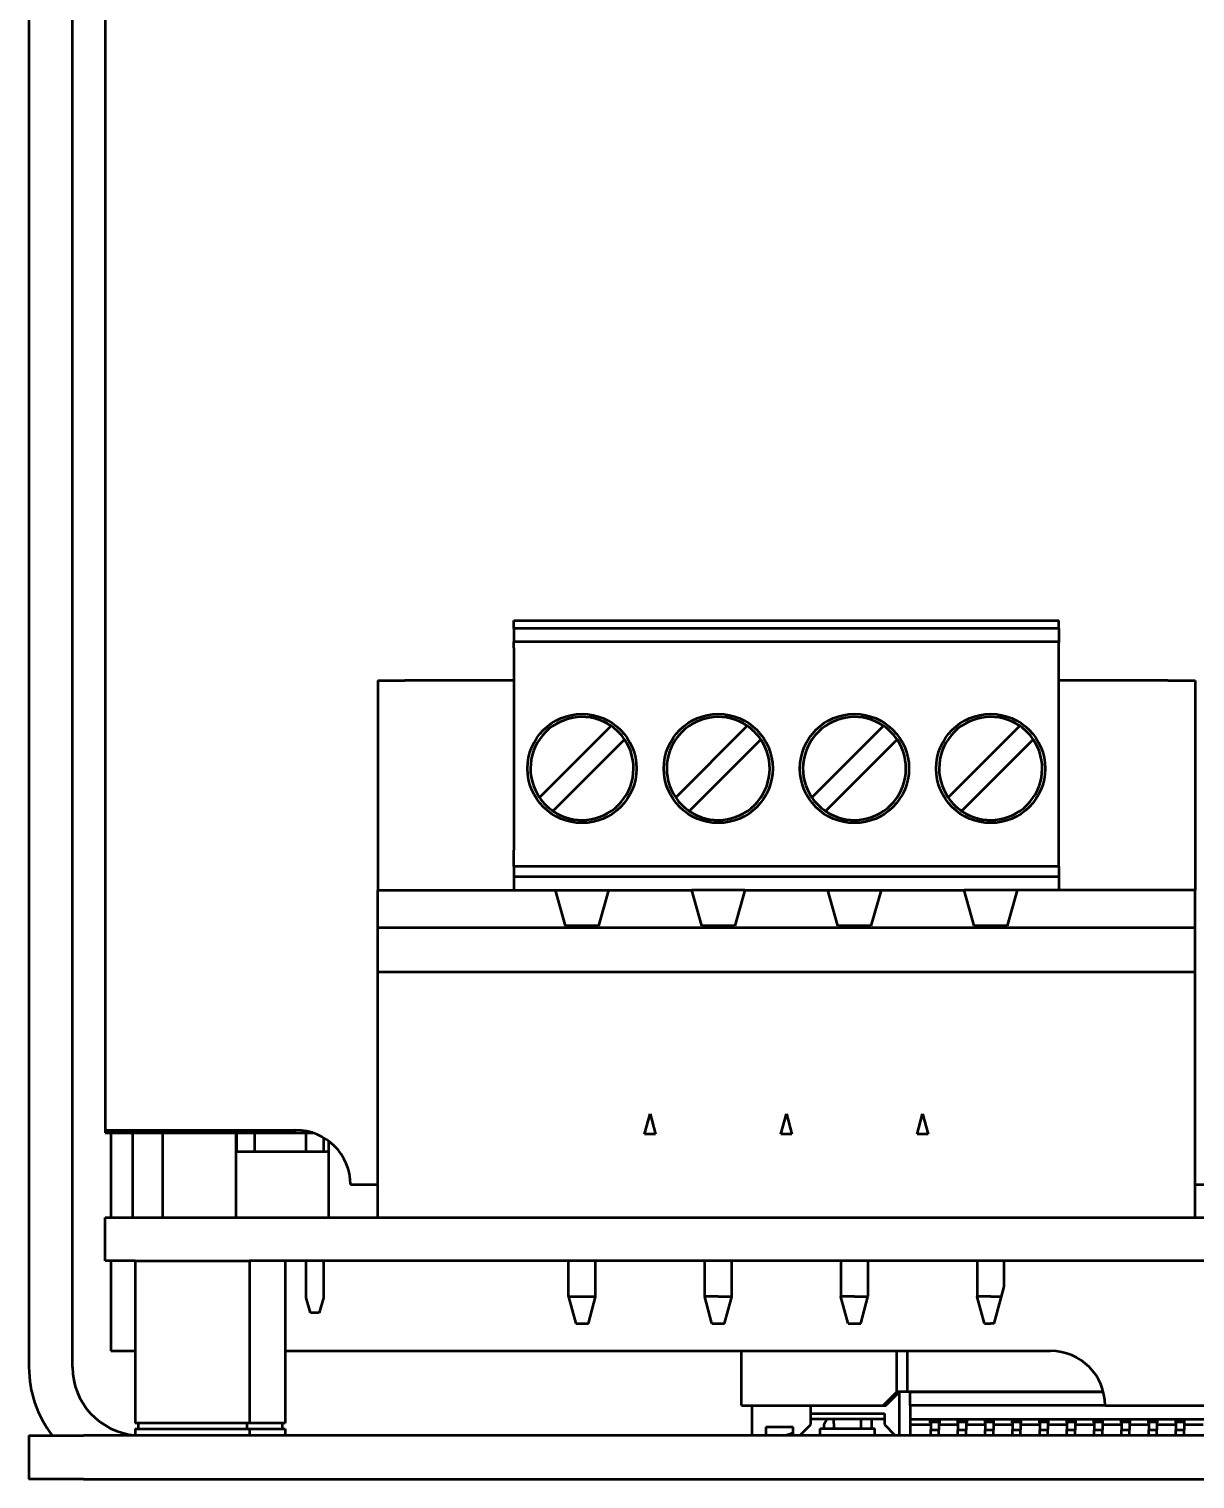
# Model space of a CAD drawing. Header units: millimetres. Extents: x 3100 to 5091, y 868 to 1900.
# Drawn here: x 3725.2 to 3768, y 1402.9 to 1456.1 of the extents above; entities that cross this region are included whole.
import ezdxf

# ---------------------------------------------------------------- set-up
doc = ezdxf.new("R2010")
doc.units = ezdxf.units.MM
doc.header["$LTSCALE"] = 1.8
doc.layers.add('외형선(ISO)', color=7, linetype='Continuous', lineweight=50)

msp = doc.modelspace()

# ---------------------------------------------------------------- linework, layer by layer
at = {"layer": '외형선(ISO)'}
for p, q in [((3725.172, 1474.896), (3725.172, 1406.996)), ((3726.772, 1406.996), (3726.772, 1474.896)), ((3727.972, 1464.696), (3727.972, 1415.696)), ((3742.972, 1434.396), (3762.972, 1434.396)), ((3742.972, 1434.196), (3742.972, 1434.396)), ((3762.972, 1434.196), (3762.972, 1434.396)), ((3742.972, 1434.096), (3742.972, 1434.196)), ((3762.972, 1434.096), (3742.972, 1434.096)), ((3742.972, 1434.096), (3742.972, 1433.616)), ((3762.972, 1434.096), (3762.972, 1434.196)), ((3762.972, 1434.096), (3762.972, 1433.616)), ((3742.972, 1433.592), (3742.972, 1433.616)), ((3762.972, 1433.616), (3742.972, 1433.616)), ((3742.972, 1433.392), (3742.972, 1433.592)), ((3742.972, 1433.392), (3742.972, 1425.966)), ((3762.972, 1433.616), (3762.972, 1433.592)), ((3762.972, 1433.392), (3762.972, 1433.592)), ((3762.972, 1425.966), (3762.972, 1433.392)), ((3737.972, 1432.196), (3737.972, 1424.496)), ((3737.972, 1432.196), (3738.972, 1432.196)), ((3742.972, 1432.196), (3738.972, 1432.196)), ((3766.972, 1432.196), (3762.972, 1432.196)), ((3766.972, 1432.196), (3767.972, 1432.196)), ((3767.972, 1432.196), (3767.972, 1424.496)), ((3746.539, 1430.528), (3743.91, 1427.9)), ((3748.91, 1427.9), (3751.539, 1430.528)), ((3756.539, 1430.528), (3753.91, 1427.9)), ((3758.91, 1427.9), (3761.539, 1430.528)), ((3744.405, 1427.405), (3747.034, 1430.033)), ((3749.405, 1427.405), (3752.034, 1430.033)), ((3757.034, 1430.033), (3754.405, 1427.405)), ((3762.034, 1430.033), (3759.405, 1427.405)), ((3742.972, 1425.366), (3742.972, 1425.966)), ((3762.972, 1425.366), (3762.972, 1425.966)), ((3762.972, 1425.366), (3742.972, 1425.366)), ((3742.972, 1425.366), (3742.972, 1424.996)), ((3762.972, 1425.366), (3762.972, 1424.996)), ((3742.972, 1424.996), (3742.972, 1424.496)), ((3762.972, 1424.996), (3742.972, 1424.996)), ((3762.972, 1424.996), (3762.972, 1424.496)), ((3737.972, 1424.496), (3744.497, 1424.496)), ((3737.972, 1423.123), (3737.972, 1424.496)), ((3744.867, 1423.196), (3744.497, 1424.496)), ((3744.497, 1424.496), (3746.447, 1424.496)), ((3746.447, 1424.496), (3746.077, 1423.196)), ((3746.447, 1424.496), (3749.497, 1424.496)), ((3749.867, 1423.196), (3749.497, 1424.496)), ((3751.447, 1424.496), (3749.497, 1424.496)), ((3751.447, 1424.496), (3751.077, 1423.196)), ((3751.447, 1424.496), (3754.497, 1424.496)), ((3754.867, 1423.196), (3754.497, 1424.496)), ((3754.497, 1424.496), (3756.447, 1424.496)), ((3756.447, 1424.496), (3756.077, 1423.196)), ((3756.447, 1424.496), (3759.497, 1424.496)), ((3759.867, 1423.196), (3759.497, 1424.496)), ((3761.447, 1424.496), (3759.497, 1424.496)), ((3761.447, 1424.496), (3761.077, 1423.196)), ((3767.972, 1424.496), (3761.447, 1424.496)), ((3767.972, 1423.123), (3767.972, 1424.496)), ((3746.077, 1423.196), (3744.867, 1423.196)), ((3751.077, 1423.196), (3749.867, 1423.196)), ((3756.077, 1423.196), (3754.867, 1423.196)), ((3761.077, 1423.196), (3759.867, 1423.196)), ((3767.972, 1423.123), (3737.972, 1423.123)), ((3737.972, 1421.496), (3737.972, 1423.123)), ((3767.972, 1421.496), (3767.972, 1423.123)), ((3737.972, 1412.496), (3737.972, 1421.496)), ((3767.972, 1421.496), (3737.972, 1421.496)), ((3767.972, 1412.496), (3767.972, 1421.496)), ((3747.771, 1415.546), (3747.972, 1416.296)), ((3747.972, 1416.296), (3748.173, 1415.546)), ((3752.771, 1415.546), (3752.972, 1416.296)), ((3752.972, 1416.296), (3753.173, 1415.546)), ((3757.771, 1415.546), (3757.972, 1416.296)), ((3757.972, 1416.296), (3758.173, 1415.546)), ((3727.972, 1415.696), (3727.972, 1415.596)), ((3727.972, 1415.696), (3734.972, 1415.696)), ((3727.972, 1415.596), (3735.597, 1415.596)), ((3728.172, 1415.596), (3728.172, 1412.496)), ((3728.972, 1415.596), (3728.972, 1412.496)), ((3730.072, 1415.596), (3730.072, 1412.496)), ((3732.772, 1412.496), (3732.772, 1415.596)), ((3732.807, 1414.896), (3732.807, 1415.596)), ((3733.447, 1415.596), (3733.447, 1414.896)), ((3735.347, 1414.896), (3735.347, 1415.596)), ((3735.987, 1415.42), (3735.987, 1414.896)), ((3736.172, 1415.296), (3736.172, 1412.496)), ((3748.173, 1415.546), (3747.771, 1415.546)), ((3753.173, 1415.546), (3752.771, 1415.546)), ((3758.173, 1415.546), (3757.771, 1415.546)), ((3736.172, 1414.896), (3732.772, 1414.896)), ((3736.972, 1413.696), (3737.972, 1413.696)), ((3767.972, 1413.696), (3769.982, 1413.696)), ((3727.972, 1412.496), (3815.972, 1412.496)), ((3727.972, 1410.896), (3727.972, 1412.496)), ((3729.072, 1410.896), (3727.972, 1410.896)), ((3728.172, 1410.896), (3728.172, 1407.596)), ((3729.072, 1410.896), (3733.272, 1410.896)), ((3729.072, 1410.896), (3729.072, 1404.948)), ((3733.272, 1410.896), (3733.272, 1404.948)), ((3815.972, 1410.896), (3733.272, 1410.896)), ((3734.572, 1410.896), (3734.572, 1404.948)), ((3735.347, 1409.539), (3735.347, 1410.896)), ((3735.987, 1410.896), (3735.987, 1409.539)), ((3744.972, 1409.596), (3744.972, 1410.896)), ((3745.972, 1409.596), (3745.972, 1410.896)), ((3749.972, 1410.896), (3749.972, 1409.596)), ((3750.972, 1409.596), (3750.972, 1410.896)), ((3754.972, 1410.896), (3754.972, 1409.596)), ((3755.972, 1409.596), (3755.972, 1410.896)), ((3759.972, 1410.896), (3759.972, 1409.596)), ((3760.972, 1409.996), (3760.972, 1410.896)), ((3760.865, 1409.596), (3760.962, 1409.959)), ((3760.962, 1409.959), (3760.972, 1409.996)), ((3735.507, 1408.993), (3735.347, 1409.539)), ((3735.987, 1409.539), (3735.827, 1408.993)), ((3744.972, 1409.596), (3744.982, 1409.596)), ((3744.972, 1409.596), (3744.977, 1409.578)), ((3744.977, 1409.578), (3745.24, 1408.596)), ((3744.982, 1409.596), (3745.472, 1409.596)), ((3745.472, 1409.596), (3745.962, 1409.596)), ((3745.704, 1408.596), (3745.967, 1409.578)), ((3745.962, 1409.596), (3745.972, 1409.596)), ((3745.967, 1409.578), (3745.972, 1409.596)), ((3749.982, 1409.596), (3749.972, 1409.596)), ((3749.977, 1409.578), (3749.972, 1409.596)), ((3750.24, 1408.596), (3749.977, 1409.578)), ((3750.472, 1409.596), (3749.982, 1409.596)), ((3750.472, 1409.596), (3750.962, 1409.596)), ((3750.704, 1408.596), (3750.967, 1409.578)), ((3750.962, 1409.596), (3750.972, 1409.596)), ((3750.967, 1409.578), (3750.972, 1409.596)), ((3754.982, 1409.596), (3754.972, 1409.596)), ((3754.977, 1409.578), (3754.972, 1409.596)), ((3755.24, 1408.596), (3754.977, 1409.578)), ((3755.472, 1409.596), (3754.982, 1409.596)), ((3755.472, 1409.596), (3755.962, 1409.596)), ((3755.704, 1408.596), (3755.967, 1409.578)), ((3755.962, 1409.596), (3755.972, 1409.596)), ((3755.967, 1409.578), (3755.972, 1409.596)), ((3759.982, 1409.596), (3759.972, 1409.596)), ((3759.977, 1409.578), (3759.972, 1409.596)), ((3760.24, 1408.596), (3759.977, 1409.578)), ((3760.472, 1409.596), (3759.982, 1409.596)), ((3760.472, 1409.596), (3760.865, 1409.596)), ((3760.597, 1408.596), (3760.865, 1409.596)), ((3735.827, 1408.993), (3735.507, 1408.993)), ((3745.24, 1408.596), (3745.472, 1408.596)), ((3745.472, 1408.596), (3745.704, 1408.596)), ((3750.24, 1408.596), (3750.472, 1408.596)), ((3750.472, 1408.596), (3750.704, 1408.596)), ((3755.24, 1408.596), (3755.472, 1408.596)), ((3755.472, 1408.596), (3755.704, 1408.596)), ((3760.24, 1408.596), (3760.472, 1408.596)), ((3760.597, 1408.596), (3760.472, 1408.596)), ((3728.172, 1407.596), (3729.072, 1407.596)), ((3734.572, 1407.596), (3762.672, 1407.596)), ((3751.322, 1405.596), (3751.322, 1407.596)), ((3757.022, 1406.096), (3757.022, 1407.596)), ((3757.422, 1406.096), (3757.422, 1407.596)), ((3751.322, 1405.596), (3751.722, 1405.596)), ((3751.722, 1405.596), (3753.872, 1405.596)), ((3751.722, 1404.496), (3751.722, 1405.596)), ((3753.872, 1405.596), (3756.622, 1405.596)), ((3753.872, 1404.896), (3753.872, 1405.596)), ((3753.872, 1405.596), (3756.522, 1405.596)), ((3757.022, 1406.096), (3756.522, 1405.596)), ((3756.622, 1405.596), (3756.593, 1405.667)), ((3756.622, 1405.596), (3757.122, 1406.096)), ((3757.122, 1406.096), (3757.022, 1406.096)), ((3757.522, 1406.096), (3757.122, 1406.096)), ((3757.122, 1404.496), (3757.122, 1406.096)), ((3757.522, 1405.596), (3757.522, 1406.096)), ((3764.609, 1406.096), (3757.522, 1406.096)), ((3757.522, 1406.096), (3764.609, 1406.096)), ((3757.522, 1405.596), (3757.522, 1404.496)), ((3764.672, 1405.596), (3757.522, 1405.596)), ((3764.672, 1405.596), (3807.172, 1405.596)), ((3753.872, 1405.296), (3756.572, 1405.296)), ((3756.572, 1405.096), (3753.872, 1405.096)), ((3754.352, 1404.896), (3754.452, 1405.096)), ((3754.717, 1404.927), (3754.717, 1405.096)), ((3755.717, 1404.927), (3755.717, 1405.096)), ((3756.092, 1405.096), (3756.092, 1404.746)), ((3756.572, 1405.296), (3756.572, 1404.896)), ((3757.522, 1405.096), (3798.322, 1405.096)), ((3758.252, 1404.956), (3758.252, 1405.096)), ((3758.272, 1405.096), (3758.272, 1404.996)), ((3758.572, 1405.096), (3758.572, 1404.996)), ((3758.592, 1405.096), (3758.592, 1404.956)), ((3759.252, 1405.096), (3759.252, 1404.956)), ((3759.272, 1405.096), (3759.272, 1404.996)), ((3759.572, 1405.096), (3759.572, 1404.996)), ((3759.592, 1405.096), (3759.592, 1404.956)), ((3760.252, 1405.096), (3760.252, 1404.956)), ((3760.272, 1405.096), (3760.272, 1404.996)), ((3760.572, 1405.096), (3760.572, 1404.996)), ((3760.592, 1404.956), (3760.592, 1405.096)), ((3761.252, 1405.096), (3761.252, 1404.956)), ((3761.272, 1405.096), (3761.272, 1404.996)), ((3761.572, 1405.096), (3761.572, 1404.996)), ((3761.592, 1404.956), (3761.592, 1405.096)), ((3762.252, 1405.096), (3762.252, 1404.956)), ((3762.272, 1405.096), (3762.272, 1404.996)), ((3762.572, 1405.096), (3762.572, 1404.996)), ((3762.592, 1404.956), (3762.592, 1405.096)), ((3763.252, 1405.096), (3763.252, 1404.956)), ((3763.272, 1405.096), (3763.272, 1404.996)), ((3763.572, 1405.096), (3763.572, 1404.996)), ((3763.592, 1404.956), (3763.592, 1405.096)), ((3764.252, 1405.096), (3764.252, 1404.956)), ((3764.272, 1405.096), (3764.272, 1404.996)), ((3764.572, 1405.096), (3764.572, 1404.996)), ((3764.592, 1404.956), (3764.592, 1405.096)), ((3765.252, 1405.096), (3765.252, 1404.956)), ((3765.272, 1405.096), (3765.272, 1404.996)), ((3765.572, 1405.096), (3765.572, 1404.996)), ((3765.592, 1404.956), (3765.592, 1405.096)), ((3766.252, 1405.096), (3766.252, 1404.956)), ((3766.272, 1405.096), (3766.272, 1404.996)), ((3766.572, 1405.096), (3766.572, 1404.996)), ((3766.592, 1404.956), (3766.592, 1405.096)), ((3767.252, 1405.096), (3767.252, 1404.956)), ((3767.272, 1405.096), (3767.272, 1404.996)), ((3767.572, 1405.096), (3767.572, 1404.996)), ((3767.592, 1404.956), (3767.592, 1405.096)), ((3733.272, 1404.948), (3729.072, 1404.948)), ((3729.072, 1404.738), (3733.272, 1404.738)), ((3729.072, 1404.738), (3729.072, 1404.496)), ((3729.177, 1404.948), (3729.177, 1404.738)), ((3733.167, 1404.948), (3733.167, 1404.738)), ((3734.572, 1404.948), (3733.272, 1404.948)), ((3733.272, 1404.738), (3734.572, 1404.738)), ((3733.272, 1404.738), (3733.272, 1404.496)), ((3734.467, 1404.948), (3734.467, 1404.738)), ((3734.572, 1404.738), (3734.572, 1404.496)), ((3752.222, 1404.796), (3752.222, 1404.496)), ((3753.222, 1404.796), (3752.222, 1404.796)), ((3753.222, 1404.496), (3753.222, 1404.796)), ((3753.472, 1404.496), (3753.872, 1404.896)), ((3754.217, 1404.746), (3754.267, 1404.746)), ((3754.217, 1404.496), (3754.217, 1404.746)), ((3754.267, 1404.746), (3756.167, 1404.746)), ((3754.352, 1404.896), (3754.352, 1404.746)), ((3754.717, 1404.927), (3754.717, 1404.801)), ((3754.717, 1404.746), (3754.717, 1404.801)), ((3755.717, 1404.801), (3755.717, 1404.927)), ((3755.717, 1404.746), (3755.717, 1404.801)), ((3756.167, 1404.746), (3756.217, 1404.746)), ((3756.217, 1404.496), (3756.217, 1404.746)), ((3756.572, 1404.896), (3756.972, 1404.496)), ((3757.522, 1404.896), (3758.272, 1404.896)), ((3758.272, 1404.956), (3758.252, 1404.956)), ((3758.272, 1404.996), (3758.272, 1404.941)), ((3758.272, 1404.996), (3758.572, 1404.996)), ((3758.272, 1404.941), (3758.272, 1404.715)), ((3758.272, 1404.715), (3758.272, 1404.696)), ((3758.272, 1404.496), (3758.272, 1404.696)), ((3758.272, 1404.696), (3758.572, 1404.696)), ((3758.572, 1404.996), (3758.572, 1404.941)), ((3758.592, 1404.956), (3758.572, 1404.956)), ((3758.572, 1404.941), (3758.572, 1404.715)), ((3758.572, 1404.896), (3759.272, 1404.896)), ((3758.572, 1404.715), (3758.572, 1404.696)), ((3758.572, 1404.496), (3758.572, 1404.696)), ((3759.272, 1404.956), (3759.252, 1404.956)), ((3759.272, 1404.996), (3759.272, 1404.941)), ((3759.272, 1404.996), (3759.572, 1404.996)), ((3759.272, 1404.941), (3759.272, 1404.715)), ((3759.272, 1404.715), (3759.272, 1404.696)), ((3759.272, 1404.696), (3759.572, 1404.696)), ((3759.272, 1404.496), (3759.272, 1404.696)), ((3759.572, 1404.996), (3759.572, 1404.941)), ((3759.592, 1404.956), (3759.572, 1404.956)), ((3759.572, 1404.941), (3759.572, 1404.715)), ((3759.572, 1404.896), (3760.272, 1404.896)), ((3759.572, 1404.715), (3759.572, 1404.696)), ((3759.572, 1404.496), (3759.572, 1404.696)), ((3760.252, 1404.956), (3760.272, 1404.956)), ((3760.272, 1404.996), (3760.572, 1404.996)), ((3760.272, 1404.996), (3760.272, 1404.941)), ((3760.272, 1404.941), (3760.272, 1404.715)), ((3760.272, 1404.715), (3760.272, 1404.696)), ((3760.272, 1404.696), (3760.572, 1404.696)), ((3760.272, 1404.496), (3760.272, 1404.696)), ((3760.572, 1404.996), (3760.572, 1404.941)), ((3760.572, 1404.956), (3760.592, 1404.956)), ((3760.572, 1404.941), (3760.572, 1404.715)), ((3760.572, 1404.896), (3761.272, 1404.896)), ((3760.572, 1404.715), (3760.572, 1404.696)), ((3760.572, 1404.496), (3760.572, 1404.696)), ((3761.252, 1404.956), (3761.272, 1404.956)), ((3761.272, 1404.996), (3761.572, 1404.996)), ((3761.272, 1404.996), (3761.272, 1404.941)), ((3761.272, 1404.941), (3761.272, 1404.715)), ((3761.272, 1404.715), (3761.272, 1404.696)), ((3761.272, 1404.696), (3761.572, 1404.696)), ((3761.272, 1404.496), (3761.272, 1404.696)), ((3761.572, 1404.996), (3761.572, 1404.941)), ((3761.572, 1404.956), (3761.592, 1404.956)), ((3761.572, 1404.941), (3761.572, 1404.715)), ((3761.572, 1404.896), (3762.272, 1404.896)), ((3761.572, 1404.715), (3761.572, 1404.696)), ((3761.572, 1404.496), (3761.572, 1404.696)), ((3762.252, 1404.956), (3762.272, 1404.956)), ((3762.272, 1404.996), (3762.272, 1404.941)), ((3762.272, 1404.996), (3762.572, 1404.996)), ((3762.272, 1404.941), (3762.272, 1404.715)), ((3762.272, 1404.715), (3762.272, 1404.696)), ((3762.272, 1404.696), (3762.572, 1404.696)), ((3762.272, 1404.496), (3762.272, 1404.696)), ((3762.572, 1404.996), (3762.572, 1404.941)), ((3762.572, 1404.956), (3762.592, 1404.956)), ((3762.572, 1404.941), (3762.572, 1404.715)), ((3762.572, 1404.896), (3763.272, 1404.896)), ((3762.572, 1404.715), (3762.572, 1404.696)), ((3762.572, 1404.496), (3762.572, 1404.696)), ((3763.252, 1404.956), (3763.272, 1404.956)), ((3763.272, 1404.996), (3763.272, 1404.941)), ((3763.272, 1404.996), (3763.572, 1404.996)), ((3763.272, 1404.941), (3763.272, 1404.715)), ((3763.272, 1404.715), (3763.272, 1404.696)), ((3763.272, 1404.696), (3763.572, 1404.696)), ((3763.272, 1404.496), (3763.272, 1404.696)), ((3763.572, 1404.996), (3763.572, 1404.941)), ((3763.572, 1404.956), (3763.592, 1404.956)), ((3763.572, 1404.941), (3763.572, 1404.715)), ((3763.572, 1404.896), (3764.272, 1404.896)), ((3763.572, 1404.715), (3763.572, 1404.696)), ((3763.572, 1404.496), (3763.572, 1404.696)), ((3764.252, 1404.956), (3764.272, 1404.956)), ((3764.272, 1404.996), (3764.272, 1404.941)), ((3764.272, 1404.996), (3764.572, 1404.996)), ((3764.272, 1404.941), (3764.272, 1404.715)), ((3764.272, 1404.715), (3764.272, 1404.696)), ((3764.272, 1404.696), (3764.572, 1404.696)), ((3764.272, 1404.496), (3764.272, 1404.696)), ((3764.572, 1404.996), (3764.572, 1404.941)), ((3764.572, 1404.956), (3764.592, 1404.956)), ((3764.572, 1404.941), (3764.572, 1404.715)), ((3764.572, 1404.896), (3765.272, 1404.896)), ((3764.572, 1404.715), (3764.572, 1404.696)), ((3764.572, 1404.496), (3764.572, 1404.696)), ((3765.252, 1404.956), (3765.272, 1404.956)), ((3765.272, 1404.996), (3765.572, 1404.996)), ((3765.272, 1404.996), (3765.272, 1404.941)), ((3765.272, 1404.941), (3765.272, 1404.715)), ((3765.272, 1404.715), (3765.272, 1404.696)), ((3765.272, 1404.696), (3765.572, 1404.696)), ((3765.272, 1404.496), (3765.272, 1404.696)), ((3765.572, 1404.996), (3765.572, 1404.941)), ((3765.572, 1404.956), (3765.592, 1404.956)), ((3765.572, 1404.941), (3765.572, 1404.715)), ((3765.572, 1404.896), (3766.272, 1404.896)), ((3765.572, 1404.715), (3765.572, 1404.696)), ((3765.572, 1404.496), (3765.572, 1404.696)), ((3766.252, 1404.956), (3766.272, 1404.956)), ((3766.272, 1404.996), (3766.272, 1404.941)), ((3766.272, 1404.996), (3766.572, 1404.996)), ((3766.272, 1404.941), (3766.272, 1404.715)), ((3766.272, 1404.715), (3766.272, 1404.696)), ((3766.272, 1404.696), (3766.572, 1404.696)), ((3766.272, 1404.496), (3766.272, 1404.696)), ((3766.572, 1404.996), (3766.572, 1404.941)), ((3766.572, 1404.956), (3766.592, 1404.956)), ((3766.572, 1404.941), (3766.572, 1404.715)), ((3766.572, 1404.896), (3767.272, 1404.896)), ((3766.572, 1404.715), (3766.572, 1404.696)), ((3766.572, 1404.496), (3766.572, 1404.696)), ((3767.252, 1404.956), (3767.272, 1404.956)), ((3767.272, 1404.996), (3767.272, 1404.941)), ((3767.272, 1404.996), (3767.572, 1404.996)), ((3767.272, 1404.941), (3767.272, 1404.715)), ((3767.272, 1404.715), (3767.272, 1404.696)), ((3767.272, 1404.696), (3767.572, 1404.696)), ((3767.272, 1404.496), (3767.272, 1404.696)), ((3767.572, 1404.996), (3767.572, 1404.941)), ((3767.572, 1404.956), (3767.592, 1404.956)), ((3767.572, 1404.941), (3767.572, 1404.715)), ((3767.572, 1404.896), (3768.272, 1404.896)), ((3767.572, 1404.715), (3767.572, 1404.696)), ((3767.572, 1404.496), (3767.572, 1404.696)), ((3725.172, 1404.496), (3725.172, 1402.896)), ((3725.172, 1404.496), (3727.172, 1404.496)), ((3816.772, 1404.496), (3727.172, 1404.496)), ((3727.172, 1402.896), (3725.172, 1402.896)), ((3727.172, 1402.896), (3816.772, 1402.896))]:
    msp.add_line(p, q, dxfattribs=at)
for centre in [(3745.472, 1428.966), (3750.472, 1428.966), (3755.472, 1428.966), (3760.472, 1428.966)]:
    msp.add_circle(centre, 2, dxfattribs=at)
for centre, radius, start, end in [((3745.472, 1428.966), 1.891, 55.6635, 214.3365), ((3750.472, 1428.966), 1.891, 55.6635, 214.3365), ((3755.472, 1428.966), 1.891, 55.6635, 214.3365), ((3760.472, 1428.966), 1.891, 55.6635, 214.3365), ((3745.472, 1428.966), 1.891, 34.3365, 55.6635), ((3750.472, 1428.966), 1.891, 34.3365, 55.6635), ((3755.472, 1428.966), 1.891, 34.3365, 55.6635), ((3760.472, 1428.966), 1.891, 34.3365, 55.6635), ((3745.472, 1428.966), 1.891, 235.6635, 34.3365), ((3750.472, 1428.966), 1.891, 235.6635, 34.3365), ((3755.472, 1428.966), 1.891, 235.6635, 34.3365), ((3760.472, 1428.966), 1.891, 235.6635, 34.3365), ((3745.472, 1428.966), 1.891, 214.3365, 235.6635), ((3750.472, 1428.966), 1.891, 214.3365, 235.6635), ((3755.472, 1428.966), 1.891, 214.3365, 235.6635), ((3760.472, 1428.966), 1.891, 214.3365, 235.6635), ((3734.972, 1413.696), 2, 0, 90), ((3762.672, 1405.596), 2, 0, 90), ((3729.272, 1406.996), 4.1, 180, 217.5719), ((3729.272, 1406.996), 2.5, 180, 265.4114), ((3752.822, 1405.296), 0.8, 270, 300)]:
    msp.add_arc(centre, radius, start, end, dxfattribs=at)

doc.saveas('drawing.dxf')
